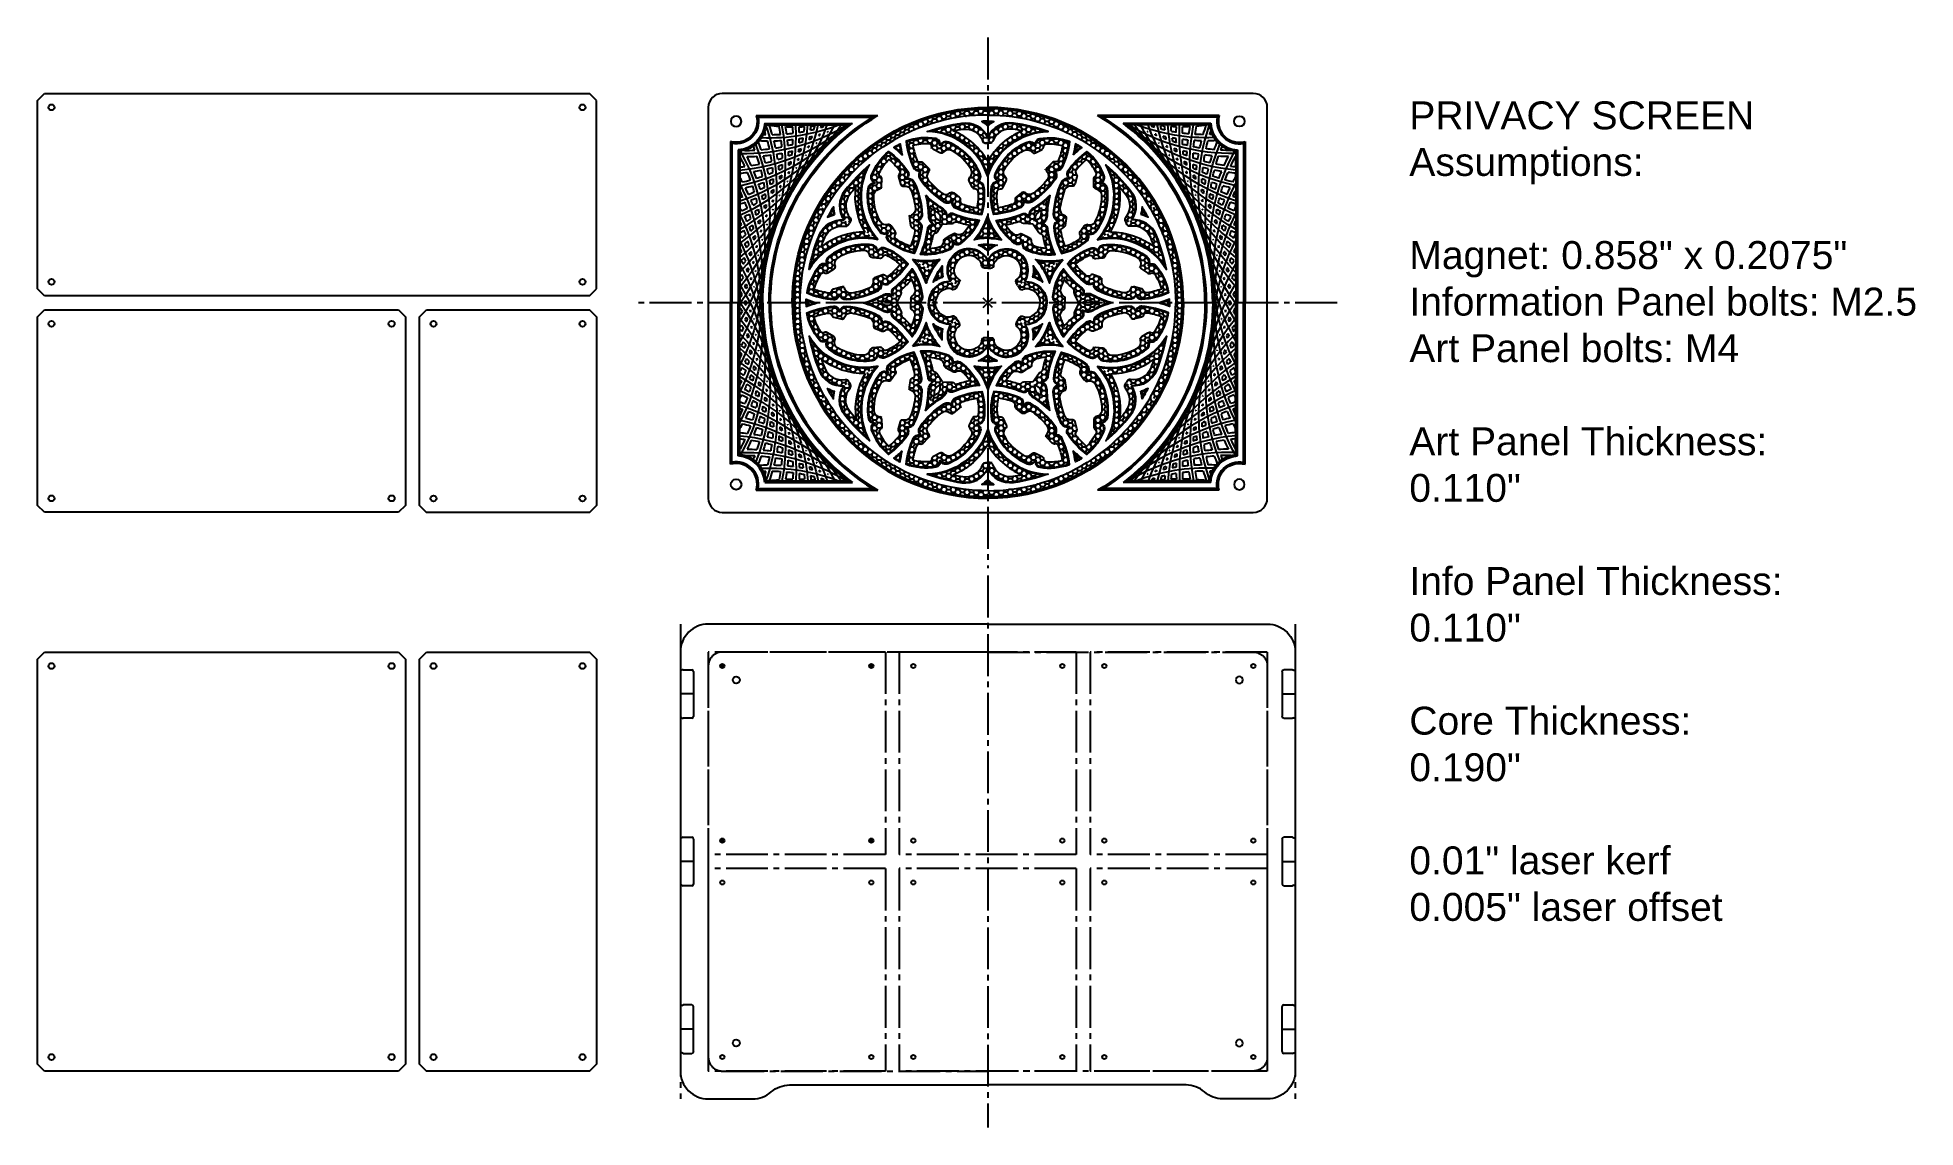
# Model space of a CAD drawing. Header units: inches. Extents: x -200.1 to -166.5, y 84.5 to 104.
import ezdxf

# ---------------------------------------------------------------- set-up
doc = ezdxf.new("R2010")
doc.units = ezdxf.units.IN
doc.header["$MEASUREMENT"] = 0
doc.linetypes.add('ACAD_ISO04W100', pattern=[30, 24, -3, 0, -3])
doc.layers.get('Defpoints').update_dxf_attribs({"color": 30})
doc.layers.add('CUT', color=1, linetype='Continuous')
doc.layers.add('ETCH', color=5, linetype='Continuous')
doc.styles.get("Standard").update_dxf_attribs({"font": 'arial.ttf'})
pattern_1 = [(0, (7.61312, -24.82188), (0.09375, 0.05412659), [0.0625, -0.125]), (120, (7.61312, -24.82188), (-0.09375, 0.05412659), [0.0625, -0.125]), (60, (7.61312, -24.82188), (2e-17, 0.10825318), [-0.125, 0.0625])]

# ---------------------------------------------------------------- blocks, each defined once
blk = doc.blocks.new('Shield_Half')
at = {"layer": 'CUT'}
blk.add_lwpolyline([(0, 8.25), (-5, 8.25, 0.414214), (-5.5, 7.75), (-5.5, 0.25, 0.414214), (-5, -0.25), (-4.207, -0.25, 0.182676), (-3.876, -0.125, -0.182676), (-3.546, 0), (0, 0)], format="xyb", dxfattribs=at)
for centre in [(-4.5, 7.25), (-4.5, 0.75)]:
    blk.add_circle(centre, 0.0625, dxfattribs=at)
at = {"layer": 'Defpoints', "linetype": 'ACAD_ISO04W100', "ltscale": 0.03125}
blk.add_line((0, 9.121), (0, -0.761), dxfattribs=at)
blk.add_lwpolyline([(0, 7.75), (-4.75, 7.75, 0.414214), (-5, 7.5), (-5, 0.5, 0.414214), (-4.75, 0.25), (0, 0.25)], format="xyb", dxfattribs=at)
blk = doc.blocks.new('Magnet')
at = {"layer": 'CUT'}
for p, q in [((0.025, 0.425), (-0.001, 0.425)), ((0.047, 0.434), (0.202, 0.434)), ((0.233, 0.403), (0.233, -0.403)), ((0.025, -0.425), (-0.001, -0.425)), ((0.202, -0.434), (0.047, -0.434))]:
    blk.add_line(p, q, dxfattribs=at)
for centre, start, end in [((0.047, 0.403), 90, 135), ((0.202, 0.403), 0, 90), ((0.047, -0.403), 225, 270), ((0.202, -0.403), 270, 0)]:
    blk.add_arc(centre, 0.0312, start, end, dxfattribs=at)
at = {"layer": 'Defpoints'}
blk.add_line((0.22, 0), (0, 0), dxfattribs=at)
blk = doc.blocks.new('Guidelines_ContentGrid')
at = {"layer": 'Defpoints', "linetype": 'ACAD_ISO04W100', "ltscale": 0.03125}
for p, q in [((-5.5, 0), (-5.5, -8.5)), ((5.5, 0), (5.5, -8.5)), ((-5, -0.5), (-5, -4.125)), ((-1.833, -0.5), (-5, -0.5)), ((-1.833, -0.5), (-1.833, -4.125)), ((-1.583, -0.5), (-1.583, -4.125)), ((1.583, -0.5), (-1.583, -0.5)), ((1.583, -0.5), (1.583, -4.125)), ((5, -0.5), (1.833, -0.5)), ((1.833, -0.5), (1.833, -4.125)), ((5, -0.5), (5, -4.125)), ((-4.712, -0.75), (-4.787, -0.75)), ((-4.75, -0.713), (-4.75, -0.787)), ((-2.121, -0.75), (-2.046, -0.75)), ((-2.083, -0.713), (-2.083, -0.787)), ((-4.712, -3.875), (-4.787, -3.875)), ((-4.75, -3.912), (-4.75, -3.838)), ((-2.121, -3.875), (-2.046, -3.875)), ((-2.083, -3.912), (-2.083, -3.838)), ((-1.833, -4.125), (-5, -4.125)), ((1.583, -4.125), (-1.583, -4.125)), ((5, -4.125), (1.833, -4.125)), ((-1.833, -4.375), (-5, -4.375)), ((-5, -4.375), (-5, -8)), ((-1.833, -4.375), (-1.833, -8)), ((1.583, -4.375), (-1.583, -4.375)), ((-1.583, -4.375), (-1.583, -8)), ((1.583, -4.375), (1.583, -8)), ((1.833, -4.375), (1.833, -8)), ((5, -4.375), (1.833, -4.375)), ((5, -4.375), (5, -8)), ((-1.833, -8), (-5, -8)), ((1.583, -8), (-1.583, -8)), ((5, -8), (1.833, -8))]:
    blk.add_line(p, q, dxfattribs=at)
blk = doc.blocks.new('BackerBoardPanelHoles')
at = {"layer": 'CUT'}
for centre in [(-1.334, 0), (1.332, 0), (-1.334, -3.125), (1.332, -3.125)]:
    blk.add_circle(centre, 0.0375, dxfattribs=at)
blk = doc.blocks.new('PanelHoles6x')
for p in [(-3.416, -0.25), (0.001, -0.25), (3.418, -0.25), (-3.416, -4.125), (0.001, -4.125), (3.418, -4.125)]:
    blk.add_blockref('BackerBoardPanelHoles', p)
blk = doc.blocks.new('InfoPanel_1x1')
at = {"layer": 'CUT'}
blk.add_lwpolyline([(-1.458, 1.812), (1.458, 1.812), (1.583, 1.687), (1.583, -1.688), (1.458, -1.813), (-1.458, -1.813), (-1.583, -1.688), (-1.583, 1.687)], close=True, dxfattribs=at)
for centre in [(-1.333, 1.562), (1.333, 1.562), (-1.333, -1.563), (1.333, -1.563)]:
    blk.add_circle(centre, 0.0531, dxfattribs=at)
blk = doc.blocks.new('InfoPanel_2x1')
at = {"layer": 'CUT'}
for p, q in [((-3.292, 1.687), (-3.167, 1.812)), ((-3.292, -1.687), (-3.292, 1.687)), ((-3.167, 1.812), (3.167, 1.812)), ((3.167, 1.812), (3.292, 1.687)), ((3.292, 1.687), (3.292, -1.687)), ((-3.167, -1.812), (-3.292, -1.687)), ((3.167, -1.812), (-3.167, -1.812)), ((3.292, -1.687), (3.167, -1.812))]:
    blk.add_line(p, q, dxfattribs=at)
for centre in [(-3.042, 1.563), (3.042, 1.563), (-3.042, -1.562), (3.042, -1.562)]:
    blk.add_circle(centre, 0.0531, dxfattribs=at)
blk = doc.blocks.new('InfoPanel_3x1')
at = {"layer": 'CUT'}
for p, q in [((-5, 1.6875), (-4.875, 1.8125)), ((-5, -1.6875), (-5, 1.6875)), ((-4.875, 1.8125), (4.875, 1.8125)), ((5, 1.6875), (4.875, 1.8125)), ((5, -1.6875), (5, 1.6875)), ((-4.875, -1.8125), (-5, -1.6875)), ((4.875, -1.8125), (-4.875, -1.8125)), ((4.875, -1.8125), (5, -1.6875))]:
    blk.add_line(p, q, dxfattribs=at)
for centre in [(-4.75, 1.5625), (4.75, 1.5625), (-4.75, -1.5625), (4.75, -1.5625)]:
    blk.add_circle(centre, 0.0531, dxfattribs=at)
blk = doc.blocks.new('InfoPanel_2x2')
at = {"layer": 'CUT'}
for p, q in [((-3.292, 3.625), (-3.167, 3.75)), ((-3.167, 3.75), (3.167, 3.75)), ((3.167, 3.75), (3.292, 3.625)), ((-3.292, -3.625), (-3.292, 3.625)), ((3.292, 3.625), (3.292, -3.625)), ((-3.167, -3.75), (-3.292, -3.625)), ((3.292, -3.625), (3.167, -3.75)), ((3.167, -3.75), (-3.167, -3.75))]:
    blk.add_line(p, q, dxfattribs=at)
for centre in [(-3.042, 3.5), (3.042, 3.5), (-3.042, -3.5), (3.042, -3.5)]:
    blk.add_circle(centre, 0.0531, dxfattribs=at)
blk = doc.blocks.new('InfoPanel_1x2')
at = {"layer": 'CUT'}
blk.add_lwpolyline([(-1.458, 3.75), (1.458, 3.75), (1.583, 3.625), (1.583, -3.625), (1.458, -3.75), (-1.458, -3.75), (-1.583, -3.625), (-1.583, 3.625)], close=True, dxfattribs=at)
for centre in [(-1.333, 3.5), (1.333, 3.5), (-1.333, -3.5), (1.333, -3.5)]:
    blk.add_circle(centre, 0.0531, dxfattribs=at)
blk = doc.blocks.new('RoseWindow_Segment2')
h = blk.add_hatch()
h.set_pattern_fill('HONEY', color=256, scale=0.5)
h.paths.add_polyline_path([(0, 3.938, 0.131652), (-1.969, 3.41), (-1.906, 3.302, -0.131652), (0, 3.813)])
h = blk.add_hatch()
h.set_pattern_fill('HONEY', color=256, scale=0.5)
h.paths.add_polyline_path([(-0.7, 3.493, -0.013776), (-0.506, 3.526, -0.388017), (-0.088, 3.242), (0, 3.242), (0, 3.367, 0.304021), (-0.522, 3.635, 0.043611), (-1.144, 3.489, -0.294741), (0, 2.614), (0, 2.875, 0.166909)])
h = blk.add_hatch()
h.set_pattern_fill('HONEY', color=5, scale=0.5)
h.set_pattern_definition(pattern_1)
h.paths.add_polyline_path([(0, 3.672, 0.004997), (-0.073, 3.671, -0.037815), (0, 3.608)])
h = blk.add_hatch()
h.set_pattern_fill('HONEY', color=256, scale=0.5)
h.paths.add_polyline_path([(-1.79, 3.205, 0.011181), (-1.836, 3.18), (-1.761, 3.05, -0.021815)])
h = blk.add_hatch()
h.set_pattern_fill('HONEY', color=256, scale=0.5)
h.paths.add_polyline_path([(-1.057, 3.321, 0.127072), (-1.641, 3.27, 0.082841), (-1.49, 2.748, 0.384462), (-1.345, 2.704, 0.310786), (-1.36, 2.522, 0.10182), (-0.879, 2.061, 0.331316), (-0.71, 2.09, 0.361786), (-0.651, 1.942, 0.081475), (-0.132, 1.813, 0.118788), (-0.095, 2.361, 0.356111), (-0.229, 2.458, 0.356111), (-0.166, 2.611, 0.200367), (-0.805, 3.249, 0.326433), (-0.975, 3.191, 0.387869)])
h.paths.add_polyline_path([(-1.14, 3.138), (-0.919, 3.02), (-0.906, 3.044, -0.41857), (-0.735, 3.095, -0.132946), (-0.337, 2.708, -0.445822), (-0.392, 2.531), (-0.398, 2.528), (-0.294, 2.301), (-0.28, 2.307, -0.519094), (-0.191, 2.256, -0.076736), (-0.213, 1.932, -0.051117), (-0.519, 2.007, -0.521796), (-0.546, 2.106), (-0.541, 2.112), (-0.733, 2.272), (-0.755, 2.246, -0.398993), (-0.926, 2.226, -0.06358), (-1.206, 2.498, -0.381687), (-1.197, 2.665), (-1.163, 2.699), (-1.34, 2.876, -0.511364), (-1.438, 2.901, -0.04923), (-1.519, 3.193, -0.077516), (-1.193, 3.226, -0.527973)], flags=16)
h = blk.add_hatch()
h.set_pattern_fill('HONEY', color=256, scale=0.5)
h.set_pattern_definition(pattern_1)
h.paths.add_polyline_path([(-0.703, 1.794, 0.403243), (-0.827, 1.73, 0.213172), (-0.935, 1.912, -0.052235), (-1.235, 2.139), (-1.085, 1.879, 0.010007), (-1.02, 1.836, -0.240281), (-0.962, 1.739), (-0.957, 1.657), (-0.923, 1.599), (-0.695, 1.614, -0.375257), (-0.619, 1.645, 0.034304), (-0.365, 1.577, -0.047832), (-0.493, 1.42, -0.412719), (-0.669, 1.418), (-0.781, 1.353), (-0.719, 1.245, 0.356111), (-0.555, 1.221, 0.123734), (-0.192, 1.662, -0.073431)])
h = blk.add_hatch()
h.set_pattern_fill('HONEY', color=256, scale=0.5)
h.paths.add_polyline_path([(0, 1.716, -0.089688), (-0.236, 1.307, -0.044754), (0, 1.328)])
h = blk.add_hatch()
h.set_pattern_fill('HONEY', color=256, scale=0.5)
h.paths.add_polyline_path([(0, 1.172, 0.028067), (-0.131, 1.165, -0.072161), (0, 1.072)])
h = blk.add_hatch()
h.set_pattern_fill('HONEY', color=256, scale=0.5)
h.paths.add_polyline_path([(-0.594, 1.028), (-0.531, 0.92, -0.378352), (-0.15, 0.843, -0.163322), (-0.125, 0.768), (-0.125, 0.706), (0, 0.706), (0, 0.868, 0.39948)])
for points in [[(0, 2.565, 0.321279), (-1.227, 3.477, -0.049192), (-0.524, 3.65, -0.330437), (0, 3.367)], [(0, 2.614, 0.294741), (-1.144, 3.489, -0.043611), (-0.522, 3.635, -0.304021), (0, 3.367)], [(0, 3.688, 0.008295), (-0.122, 3.685, -0.063398), (0, 3.586)], [(0, 3.672, 0.004997), (-0.073, 3.671, -0.037815), (0, 3.608, -0.037815)], [(-1.844, 3.193, -0.015837), (-1.777, 3.229, 0.03242), (-1.733, 3.001)], [(-1.836, 3.18, -0.011181), (-1.79, 3.205, 0.021815), (-1.761, 3.05, 0.021815)], [(-0.975, 3.191, 0.485345), (-1.054, 3.336, 0.129731), (-1.658, 3.28, 0.084713), (-1.504, 2.741, 0.482815), (-1.345, 2.704)], [(-0.975, 3.191, 0.387869), (-1.057, 3.321, 0.127072), (-1.641, 3.27, 0.082841), (-1.49, 2.748, 0.384462), (-1.345, 2.704, 0.482815)], [(-0.229, 2.458, 0.44711), (-0.152, 2.617, 0.200367), (-0.799, 3.264, 0.410572), (-0.975, 3.191)], [(-0.229, 2.458, 0.356111), (-0.166, 2.611, 0.200367), (-0.805, 3.249, 0.326433), (-0.975, 3.191, 0.410572)], [(-1.345, 2.704, 0.393664), (-1.373, 2.513, 0.10182), (-0.888, 2.048, 0.41894), (-0.71, 2.09)], [(-1.345, 2.704, 0.310786), (-1.36, 2.522, 0.10182), (-0.879, 2.061, 0.331316), (-0.71, 2.09, 0.41894)], [(-0.71, 2.09, 0.45582), (-0.657, 1.927, 0.083347), (-0.121, 1.797, 0.121441), (-0.079, 2.364, 0.44711), (-0.229, 2.458)], [(-0.71, 2.09, 0.361786), (-0.651, 1.942, 0.081475), (-0.132, 1.813, 0.118788), (-0.095, 2.361, 0.356111), (-0.229, 2.458, 0.44711)], [(-1.264, 2.188, 0.059805), (-0.927, 1.926, -0.285347), (-0.827, 1.73)], [(-1.235, 2.139, 0.052235), (-0.935, 1.912, -0.213172), (-0.827, 1.73)], [(-0.719, 1.245, 0.44711), (-0.546, 1.209, 0.128464), (-0.168, 1.675, -0.076499), (-0.697, 1.808, 0.509774), (-0.827, 1.73)], [(-0.719, 1.245, 0.356111), (-0.555, 1.221, 0.123734), (-0.192, 1.662, -0.073431), (-0.703, 1.794, 0.403243), (-0.827, 1.73, 0.509774)], [(0, 1.312, 0.053489), (-0.278, 1.283, 0.107286), (0, 1.765)], [(0, 1.328, 0.044754), (-0.236, 1.307, 0.089688), (0, 1.716, 0.089688)], [(0, 1.187, 0.039682), (-0.188, 1.173, -0.104136), (0, 1.05)], [(0, 1.172, 0.028067), (-0.131, 1.165, -0.072161), (0, 1.072, -0.072161)]]:
    blk.add_lwpolyline(points, format="xyb")
for centre, radius, start, end in [((0, 0), 3.813, 90, 120), ((-0.384, 0.666), 0.434, 27.6977, 120), ((-0.381, 0.636), 0.446, 31.3057, 118.4086)]:
    blk.add_arc(centre, radius, start, end)
at = {"layer": 'CUT'}
for points in [[(0, 2.875, 0.166909), (-0.7, 3.493, -0.013776), (-0.506, 3.526, -0.355365), (-0.1, 3.283, 0.315695), (-0.042, 3.242), (0, 3.242)], [(-1.085, 1.879, 0.010007), (-1.02, 1.836, -0.240281), (-0.962, 1.739), (-0.957, 1.657)], [(-0.923, 1.599), (-0.723, 1.612, 0.181639), (-0.683, 1.63, -0.285832), (-0.619, 1.645, 0.034304), (-0.365, 1.577, -0.047832), (-0.493, 1.42, -0.337069), (-0.642, 1.398, 0.26348), (-0.704, 1.398), (-0.781, 1.353)], [(0, 0.706), (-0.063, 0.706, -0.412101), (-0.125, 0.769, 0.16147), (-0.15, 0.843, 0.378352), (-0.531, 0.92)]]:
    blk.add_lwpolyline(points, format="xyb", dxfattribs=at)
blk.add_lwpolyline([(-0.316, 2.349), (-0.375, 2.479, -0.327715), (-0.361, 2.551, 0.357523), (-0.337, 2.708, 0.132946), (-0.735, 3.095, 0.364385), (-0.893, 3.064, -0.360185), (-0.971, 3.048), (-1.101, 3.117, -0.257799), (-1.134, 3.168, 0.378291), (-1.193, 3.226, 0.077516), (-1.519, 3.193, 0.04923), (-1.438, 2.901, 0.366846), (-1.367, 2.863, -0.253118), (-1.31, 2.846), (-1.206, 2.742, -0.391925), (-1.203, 2.658, 0.359878), (-1.206, 2.498, 0.06358), (-0.926, 2.226, 0.355692), (-0.768, 2.232, -0.370475), (-0.687, 2.233), (-0.579, 2.144, -0.286021), (-0.558, 2.081, 0.384205), (-0.519, 2.007, 0.051117), (-0.213, 1.932, 0.076736), (-0.191, 2.256, 0.402153), (-0.256, 2.313, -0.305236)], format="xyb", close=True, dxfattribs=at)
blk = doc.blocks.new('JayAdjusted_Rays')
for centre, start, end in [((-0.095, 6.147), 268.4023, 301.5347), ((-0.505, 5.836), 275.1637, 310.2768), ((-0.892, 5.499), 281.6253, 318.2639), ((-1.255, 5.135), 287.8257, 325.869), ((-1.593, 4.748), 293.7879, 333.2833), ((-1.903, 4.339), 299.5212, 340.6282), ((-2.185, 3.909), 305.0217, 347.9956), ((-2.437, 3.461), 310.2704, 355.4672), ((-2.657, 2.997), 315.2297, 3.1285), ((-2.846, 2.52), 319.8368, 11.0815), ((-3.001, 2.03), 323.995, 19.1511), ((0.334, 6.428), 267.7805, 291.0186), ((-3.21, 1.024), 342.8408, 29.1391), ((-3.123, 1.531), 333.8437, 22.1118), ((-3.263, 0.513), 351.4972, 27.8394), ((-3.28, 0), 360, 27.2132), ((-3.263, -0.513), 8.5028, 27.8394), ((-3.21, -1.024), 17.1592, 29.6422), ((-3.123, -1.531), 26.1563, 32.4357)]:
    blk.add_arc(centre, 3.472, start, end)
blk = doc.blocks.new('JayAdjusted_Pokeouts')
for p, q in [((1.314, 9.187), (1.273, 9.187)), ((-0.02, 8.763), (-0.111, 8.729)), ((0.049, 8.803), (-0.02, 8.763)), ((0.161, 8.905), (0.137, 8.878)), ((0.254, 9.07), (0.23, 9.013)), ((-0.192, 8.62), (-0.192, 8.433)), ((-0.192, 8.322), (-0.192, 8.25)), ((-0.192, 8.013), (-0.192, 7.887)), ((-0.192, 7.772), (-0.192, 7.705)), ((-0.192, 7.464), (-0.192, 7.381)), ((-0.192, 7.254), (-0.192, 7.223)), ((-0.192, 6.987), (-0.192, 6.885)), ((-0.192, 6.474), (-0.192, 6.433)), ((-0.192, 6.195), (-0.192, 6.104))]:
    blk.add_line(p, q)
for centre, radius, start, end in [((-3.001, 8.03), 3.528, 16.1561, 19.0502), ((0.782, 12.68), 3.528, 262.6889, 265.583), ((-2.846, 8.52), 3.417, 8.3694, 10.8543), ((0.782, 12.68), 3.528, 267.4293, 269.5842), ((-2.846, 8.52), 3.528, 8.2419, 10.3968), ((-2.657, 8.997), 3.417, 0.6737, 2.6035), ((0.782, 12.68), 3.528, 271.3759, 273.0066), ((-2.657, 8.997), 3.528, 0.9065, 2.5371), ((-2.437, 9.461), 3.417, 353.397, 354.8972), ((-2.437, 9.461), 3.528, 353.9809, 355.1812), ((0.334, 12.428), 3.417, 282.4572, 283.583), ((0.782, 12.68), 3.528, 274.8188, 276.0191), ((-2.185, 9.909), 3.417, 346.417, 347.5428), ((-2.185, 9.909), 3.528, 347.3733, 348.1729), ((0.334, 12.428), 3.417, 285.6711, 286.4324), ((0.782, 12.68), 3.528, 277.914, 278.0053), ((-1.903, 10.339), 3.417, 339.6545, 340.303), ((-3.123, 7.531), 3.417, 20.6081, 21.8616), ((-3.123, 7.531), 3.528, 20.0692, 22.4606), ((0.334, 12.428), 3.528, 267.1801, 269.496), ((-0.095, 12.147), 3.417, 274.7979, 277.2828), ((0.334, 12.428), 3.417, 268.2552, 268.9571), ((-3.001, 8.03), 3.417, 16.6951, 17.712), ((-3.001, 8.03), 3.417, 12.2824, 14.7673), ((0.334, 12.428), 3.417, 270.8848, 273.3697), ((0.334, 12.428), 3.528, 271.3424, 273.4972), ((-3.001, 8.03), 3.528, 12.1549, 14.3098), ((-0.095, 12.147), 3.417, 279.1356, 281.0655), ((-2.846, 8.52), 3.417, 4.5867, 6.5165), ((0.334, 12.428), 3.417, 275.2226, 277.1524), ((0.334, 12.428), 3.528, 275.289, 276.9196), ((-2.846, 8.52), 3.528, 4.8195, 6.4501), ((-0.095, 12.147), 3.417, 282.9289, 284.429), ((-2.657, 8.997), 3.417, 357.3101, 358.8103), ((-2.657, 8.997), 3.528, 355.1994, 355.999), ((-0.095, 12.147), 3.528, 285.7401, 286.5398), ((-2.657, 8.997), 3.528, 357.894, 359.0942), ((-0.095, 12.147), 3.417, 286.3703, 287.496), ((0.334, 12.428), 3.417, 279.0158, 280.516), ((0.334, 12.428), 3.528, 278.7319, 279.9321), ((-2.437, 9.461), 3.417, 347.4806, 348.2419), ((-2.437, 9.461), 3.417, 350.3301, 351.4558), ((-2.437, 9.461), 3.528, 348.8635, 349.2427), ((-0.505, 11.836), 3.417, 296.5804, 296.9458), ((-0.095, 12.147), 3.528, 288.5834, 288.9625), ((-2.185, 9.909), 3.417, 340.8803, 341.2457), ((-2.437, 9.461), 3.528, 351.2863, 352.086), ((-0.095, 12.147), 3.417, 289.5841, 290.3455), ((0.334, 12.428), 3.528, 281.8271, 282.6267), ((-2.185, 9.909), 3.417, 343.5676, 344.3289), ((-1.903, 10.339), 3.417, 334.2848, 334.4013), ((-0.095, 12.147), 3.528, 291.1195, 291.2391), ((-0.505, 11.836), 3.417, 299.5118, 299.6282), ((-2.185, 9.909), 3.528, 342.674, 342.7935), ((-2.185, 9.909), 3.528, 344.9505, 345.3296), ((-0.095, 12.147), 3.417, 292.6673, 293.0327), ((0.334, 12.428), 3.528, 284.6704, 285.0495), ((-1.903, 10.339), 3.417, 336.9673, 337.3327), ((-1.593, 10.748), 3.417, 330.3718, 330.4882), ((0.334, 12.428), 3.528, 287.2065, 287.326), ((-0.095, 12.147), 3.417, 295.5987, 295.7152), ((-1.903, 10.339), 3.528, 338.7609, 338.8805), ((-0.095, 12.147), 3.528, 268.4273, 268.4898), ((-0.505, 11.836), 3.417, 275.2472, 276.7832), ((-3.21, 7.024), 3.417, 24.5212, 27.8375), ((-0.095, 12.147), 3.417, 269.7396, 272.8701), ((-0.095, 12.147), 3.528, 270.515, 273.4091), ((-3.21, 7.024), 3.528, 23.9822, 26.8763), ((-0.505, 11.836), 3.417, 278.7109, 281.1958), ((-3.123, 7.531), 3.417, 16.1955, 18.6804), ((-0.095, 12.147), 3.528, 275.2554, 277.4103), ((-3.123, 7.531), 3.528, 16.068, 18.2229), ((-0.505, 11.836), 3.417, 283.0487, 284.9785), ((-0.505, 11.836), 3.528, 283.1151, 284.7457), ((-3.123, 7.531), 3.528, 12.6456, 14.2762), ((-3.001, 8.03), 3.417, 8.4998, 10.4296), ((-3.001, 8.03), 3.417, 5.1362, 6.6363), ((-0.095, 12.147), 3.528, 279.202, 280.8327), ((-3.001, 8.03), 3.528, 8.7326, 10.3632), ((-0.505, 11.836), 3.417, 286.8419, 288.3421), ((-0.505, 11.836), 3.528, 286.5579, 287.7582), ((-3.001, 8.03), 3.528, 5.7201, 6.9203), ((-0.892, 11.499), 3.417, 294.1963, 295.3221), ((-2.846, 8.52), 3.417, 1.2231, 2.7233), ((-2.846, 8.52), 3.417, 358.1562, 359.2819), ((-0.095, 12.147), 3.528, 282.6449, 283.8451), ((-2.846, 8.52), 3.528, 1.807, 3.0073), ((-0.505, 11.836), 3.417, 290.2833, 291.409), ((-2.846, 8.52), 3.528, 359.1124, 359.9121), ((-0.892, 11.499), 3.417, 297.4102, 298.1716), ((-0.505, 11.836), 3.528, 289.6531, 290.4528), ((-2.657, 8.997), 3.417, 351.3936, 352.155), ((-2.657, 8.997), 3.417, 354.2431, 355.3689), ((-2.437, 9.461), 3.417, 342.1109, 342.2274), ((-0.892, 11.499), 3.528, 298.9456, 299.0652), ((-1.255, 11.135), 3.417, 307.3378, 307.4543), ((-2.657, 8.997), 3.528, 350.5001, 350.6196), ((-2.657, 8.997), 3.528, 352.7766, 353.1557), ((-0.892, 11.499), 3.417, 300.4934, 300.8588), ((-0.505, 11.836), 3.528, 292.4965, 292.8756), ((-0.505, 11.836), 3.417, 293.4972, 294.2585), ((-2.437, 9.461), 3.417, 344.7934, 345.1588), ((-2.185, 9.909), 3.417, 338.1979, 338.3143), ((-0.505, 11.836), 3.528, 295.0326, 295.1521), ((-0.892, 11.499), 3.417, 303.4248, 303.5413), ((-2.437, 9.461), 3.528, 346.587, 346.7066), ((-0.505, 11.836), 3.528, 275.0828, 277.3221), ((-3.263, 6.513), 3.528, 27.8953, 29.4898), ((-0.892, 11.499), 3.417, 282.624, 285.1089), ((-0.892, 11.499), 3.528, 283.0815, 285.2364), ((-3.21, 7.024), 3.417, 20.1085, 22.5934), ((-3.21, 7.024), 3.417, 16.3258, 18.2557), ((-0.505, 11.836), 3.528, 279.1685, 281.3233), ((-3.21, 7.024), 3.528, 19.981, 22.1359), ((-0.892, 11.499), 3.417, 286.9617, 288.8916), ((-0.892, 11.499), 3.528, 287.0281, 288.6587), ((-3.21, 7.024), 3.528, 16.5587, 18.1893), ((-1.255, 11.135), 3.417, 294.668, 296.1682), ((-3.123, 7.531), 3.417, 12.4128, 14.3426), ((-3.123, 7.531), 3.417, 9.0492, 10.5494), ((-0.892, 11.499), 3.417, 290.755, 292.2551), ((-0.892, 11.499), 3.528, 290.471, 291.6712), ((-3.123, 7.531), 3.528, 9.6331, 10.8334), ((-1.255, 11.135), 3.417, 298.1094, 299.2351), ((-3.001, 8.03), 3.417, 2.0692, 3.195), ((-0.892, 11.499), 3.528, 293.5662, 294.3659), ((-3.001, 8.03), 3.528, 3.0254, 3.8251), ((-1.255, 11.135), 3.417, 301.3233, 302.0846), ((-1.255, 11.135), 3.528, 300.3225, 300.7017), ((-3.001, 8.03), 3.528, 0.6027, 0.9818), ((-1.593, 10.748), 3.417, 308.3195, 308.6849), ((-2.846, 8.52), 3.417, 352.6194, 352.9849), ((-2.846, 8.52), 3.417, 355.3067, 356.068), ((-2.657, 8.997), 3.417, 346.024, 346.1404), ((-1.255, 11.135), 3.528, 302.8586, 302.9782), ((-1.593, 10.748), 3.417, 311.2509, 311.3673), ((-2.846, 8.52), 3.528, 354.4131, 354.5327), ((-2.846, 8.52), 3.528, 356.6896, 357.0688), ((-1.255, 11.135), 3.417, 304.4064, 304.7719), ((-0.892, 11.499), 3.528, 296.4095, 296.7886), ((-2.657, 8.997), 3.417, 348.7064, 349.0718), ((-3.263, 6.513), 3.417, 24.0216, 26.0355), ((-1.255, 11.135), 3.417, 288.1231, 289.0219), ((-1.255, 11.135), 3.528, 287.5381, 289.1494), ((-3.263, 6.513), 3.417, 20.2389, 22.1687), ((-3.263, 6.513), 3.528, 23.8941, 26.0489), ((-1.255, 11.135), 3.417, 290.8748, 292.8046), ((-1.255, 11.135), 3.528, 290.9412, 292.5718), ((-3.263, 6.513), 3.528, 20.4717, 22.1023), ((-1.593, 10.748), 3.417, 298.581, 300.0812), ((-3.21, 7.024), 3.417, 12.9623, 14.4624), ((-1.255, 11.135), 3.528, 294.384, 295.5843), ((-3.21, 7.024), 3.528, 13.5462, 14.7464), ((-1.593, 10.748), 3.417, 302.0224, 303.1482), ((-1.593, 10.748), 3.528, 301.3923, 302.1919), ((-3.21, 7.024), 3.528, 10.8515, 11.6512), ((-3.123, 7.531), 3.417, 5.9823, 7.108), ((-3.123, 7.531), 3.417, 3.1328, 3.8941), ((-1.255, 11.135), 3.528, 297.4792, 298.2789), ((-3.123, 7.531), 3.528, 6.9385, 7.7382), ((-1.593, 10.748), 3.417, 305.2363, 305.9977), ((-1.593, 10.748), 3.528, 304.2356, 304.6147), ((-3.123, 7.531), 3.528, 4.5157, 4.8949), ((-1.903, 10.339), 3.417, 312.2325, 312.5979), ((-3.001, 8.03), 3.417, 356.5325, 356.8979), ((-3.001, 8.03), 3.417, 359.2197, 359.9811), ((-2.846, 8.52), 3.417, 349.937, 350.0535), ((-1.593, 10.748), 3.528, 306.7717, 306.8912), ((-1.903, 10.339), 3.417, 315.1639, 315.2804), ((-3.001, 8.03), 3.528, 358.3261, 358.4457), ((-3.28, 6), 3.528, 27.8071, 28.9058), ((-3.28, 6), 3.417, 24.1519, 25.3573), ((-1.903, 10.339), 3.417, 300.0459, 300.6307), ((-1.593, 10.748), 3.417, 294.7878, 296.7176), ((-1.593, 10.748), 3.528, 294.8542, 296.4848), ((-3.28, 6), 3.528, 24.3847, 26.0154), ((-1.903, 10.339), 3.417, 302.4941, 303.9943), ((-1.903, 10.339), 3.528, 302.2101, 303.4104), ((-3.263, 6.513), 3.417, 16.8753, 18.3755), ((-3.263, 6.513), 3.417, 13.8084, 14.9341), ((-1.593, 10.748), 3.528, 298.2971, 299.4973), ((-3.263, 6.513), 3.528, 17.4592, 18.6594), ((-1.903, 10.339), 3.417, 305.9355, 307.0612), ((-1.903, 10.339), 3.528, 305.3053, 306.105), ((-3.263, 6.513), 3.528, 14.7646, 15.5642), ((-3.21, 7.024), 3.417, 9.8953, 11.021), ((-2.185, 9.909), 3.417, 313.0624, 313.8237), ((-3.21, 7.024), 3.417, 7.0458, 7.8072), ((-1.903, 10.339), 3.417, 309.1494, 309.9107), ((-1.903, 10.339), 3.528, 308.1486, 308.5278), ((-3.21, 7.024), 3.528, 8.4288, 8.8079), ((-2.185, 9.909), 3.417, 316.1456, 316.511), ((-2.437, 9.461), 3.417, 322.99, 323.1065), ((-3.123, 7.531), 3.417, 357.7631, 357.8795), ((-2.185, 9.909), 3.528, 314.5978, 314.7173), ((-3.123, 7.531), 3.417, 0.4455, 0.811), ((-3.21, 7.024), 3.528, 6.1522, 6.2718), ((-3.001, 8.03), 3.417, 353.8501, 353.9665), ((-1.903, 10.339), 3.528, 310.6847, 310.8043), ((-2.185, 9.909), 3.417, 319.077, 319.1934), ((-3.123, 7.531), 3.528, 2.2392, 2.3587), ((-1.903, 10.339), 3.528, 299.0155, 300.3979), ((-3.263, 5.487), 3.528, 28.2978, 29.4898), ((-2.185, 9.909), 3.417, 306.4071, 307.9073), ((-3.28, 6), 3.417, 20.7884, 22.2885), ((-2.185, 9.909), 3.528, 306.1232, 307.3234), ((-3.263, 5.487), 3.528, 25.2853, 26.4855), ((-3.28, 6), 3.417, 17.7214, 18.8471), ((-3.28, 6), 3.528, 21.3723, 22.5725), ((-2.185, 9.909), 3.417, 309.8485, 310.9743), ((-2.185, 9.909), 3.528, 309.2184, 310.018), ((-3.28, 6), 3.528, 18.6776, 19.4773), ((-2.437, 9.461), 3.417, 316.9754, 317.7368), ((-3.263, 6.513), 3.417, 10.9589, 11.7202), ((-2.185, 9.909), 3.528, 312.0617, 312.4408), ((-3.263, 6.513), 3.528, 12.3418, 12.7209), ((-2.437, 9.461), 3.417, 320.0586, 320.424), ((-3.21, 7.024), 3.417, 4.3586, 4.724), ((-2.657, 8.997), 3.417, 326.9031, 327.0195), ((-3.21, 7.024), 3.417, 1.6761, 1.7926), ((-2.437, 9.461), 3.528, 318.5108, 318.6304), ((-3.263, 6.513), 3.528, 10.0653, 10.1848), ((-3.263, 5.487), 3.417, 24.7014, 26.0355), ((-2.437, 9.461), 3.417, 311.0579, 311.8203), ((-2.437, 9.461), 3.528, 310.0362, 311.2364), ((-3.21, 4.976), 3.528, 29.1983, 30.3986), ((-2.657, 8.997), 3.417, 317.6746, 318.8003), ((-3.263, 5.487), 3.417, 21.6344, 22.7602), ((-2.437, 9.461), 3.417, 313.7616, 314.8873), ((-2.437, 9.461), 3.528, 313.1314, 313.9311), ((-3.263, 5.487), 3.528, 22.5907, 23.3903), ((-2.657, 8.997), 3.417, 320.8885, 321.6498), ((-3.28, 6), 3.417, 14.8719, 15.6333), ((-2.657, 8.997), 3.528, 319.8878, 320.2669), ((-3.263, 5.487), 3.528, 20.1679, 20.547), ((-2.846, 8.52), 3.417, 327.8847, 328.2501), ((-3.28, 6), 3.417, 12.1847, 12.5501), ((-2.437, 9.461), 3.528, 315.9747, 316.3539), ((-3.28, 6), 3.528, 16.2548, 16.634), ((-2.657, 8.997), 3.417, 323.9717, 324.3371), ((-3.263, 6.513), 3.417, 8.2716, 8.637), ((-2.846, 8.52), 3.417, 330.8161, 330.9326), ((-3.263, 6.513), 3.417, 5.5892, 5.7056), ((-2.657, 8.997), 3.528, 322.4239, 322.5434), ((-3.28, 6), 3.528, 13.9783, 14.0979), ((-2.657, 8.997), 3.528, 314.3343, 315.1495), ((-3.123, 4.469), 3.528, 33.1114, 33.8184), ((-2.846, 8.52), 3.417, 321.5876, 322.7134), ((-3.21, 4.976), 3.417, 25.5475, 26.6732), ((-2.657, 8.997), 3.528, 317.0444, 317.8441), ((-3.21, 4.976), 3.528, 26.5037, 27.3034), ((-2.846, 8.52), 3.417, 324.8015, 325.5629), ((-3.263, 5.487), 3.417, 18.785, 19.5463), ((-2.846, 8.52), 3.528, 323.8008, 324.1799), ((-3.21, 4.976), 3.528, 24.0809, 24.4601), ((-3.001, 8.03), 3.417, 331.7977, 332.1632), ((-3.263, 5.487), 3.417, 16.0977, 16.4631), ((-3.001, 8.03), 3.417, 334.7291, 334.8456), ((-3.28, 6), 3.417, 9.5022, 9.6187), ((-2.846, 8.52), 3.528, 326.3369, 326.4565), ((-3.263, 5.487), 3.528, 17.8914, 18.0109), ((-2.846, 8.52), 3.528, 318.7873, 319.0625), ((-3.001, 3.97), 3.528, 37.0244, 37.2194), ((-3.001, 8.03), 3.417, 325.5007, 326.6264), ((-3.123, 4.469), 3.417, 29.4605, 30.5863), ((-2.846, 8.52), 3.528, 320.9575, 321.7572), ((-3.123, 4.469), 3.528, 30.4167, 31.2164), ((-3.001, 8.03), 3.417, 328.7146, 329.4759), ((-3.21, 4.976), 3.417, 22.698, 23.4593), ((-3.001, 8.03), 3.528, 327.7138, 328.093), ((-3.123, 4.469), 3.528, 27.994, 28.3731), ((-3.123, 7.531), 3.417, 335.7108, 336.0762), ((-3.21, 4.976), 3.417, 20.0107, 20.3762), ((-3.123, 7.531), 3.417, 338.6422, 338.7586), ((-3.263, 5.487), 3.417, 13.4153, 13.5317), ((-3.001, 8.03), 3.528, 330.2499, 330.3695), ((-3.21, 4.976), 3.528, 21.8044, 21.924), ((-3.001, 8.03), 3.528, 324.8705, 325.6702), ((-3.123, 4.469), 3.417, 26.611, 27.3724), ((-3.21, 7.024), 3.417, 342.5552, 342.6717), ((-3.123, 4.469), 3.528, 25.7175, 25.837)]:
    blk.add_arc(centre, radius, start, end)
blk = doc.blocks.new('Screen_Quadrant')
at = {"layer": 'CUT'}
blk.add_circle((4.501, 3.25), 0.0938, dxfattribs=at)
at = {"layer": 'ETCH'}
for p, q in [((4.141, 3.352), (1.965, 3.352)), ((4.123, 3.339), (2.015, 3.339)), ((4.106, 3.325), (2.064, 3.325)), ((3.99, 3.214), (2.42, 3.214)), ((3.977, 3.201), (2.461, 3.201)), ((3.965, 3.187), (2.501, 3.187)), ((4.438, 2.713), (4.438, 0)), ((4.452, 2.726), (4.452, 0)), ((4.466, 2.738), (4.466, 0)), ((4.576, 2.854), (4.576, 0)), ((4.59, 2.871), (4.59, 0)), ((4.604, 2.889), (4.604, 0))]:
    blk.add_line(p, q, dxfattribs=at)
for centre, radius, start, end in [((0, 0), 3.5, 360, 90), ((0, 0), 3.486, 360, 90), ((0, 0), 3.472, 360, 90), ((0, 0), 3.886, 360, 59.6205), ((0, 0), 3.9, 360, 58.8829), ((0, 0), 3.913, 360, 58.1657), ((0, 0), 4.024, 360, 53.0256), ((0, 0), 4.037, 360, 52.4446), ((0, 0), 4.051, 360, 51.8751), ((4.501, 3.25), 0.54, 186.7029, 263.2971), ((4.501, 3.25), 0.527, 185.3712, 264.6288), ((4.501, 3.25), 0.513, 183.971, 266.029), ((4.501, 3.25), 0.403, 169.3025, 280.6975), ((4.501, 3.25), 0.389, 166.8415, 283.1585), ((4.501, 3.25), 0.375, 164.1717, 285.8283)]:
    blk.add_arc(centre, radius, start, end, dxfattribs=at)
at = {"layer": 'CUT', "xscale": -1}
blk.add_blockref('JayAdjusted_Pokeouts', (4.243, -6), dxfattribs=at)
at = {"layer": 'ETCH', "xscale": -0.8818897637794928, "yscale": 0.8818897637794928, "zscale": 0.8818897637794928}
blk.add_blockref('RoseWindow_Segment2', (0, 0), dxfattribs=at)
at = {"layer": 'ETCH', "yscale": 0.8818897637794928, "zscale": 0.8818897637794928, "rotation": 300.0000000000001}
for xscale in [0.8818897637794928, -0.8818897637794928]:
    blk.add_blockref('RoseWindow_Segment2', (0, 0), dxfattribs=dict(at, xscale=xscale))
at = {"layer": 'ETCH', "xscale": -1}
blk.add_blockref('JayAdjusted_Rays', (4.243, 0), dxfattribs=at)
blk = doc.blocks.new('Screen_ArtPanel')
at = {"layer": 'CUT'}
for p, q in [((4.75, 3.75), (-4.75, 3.75)), ((-5, 3.5), (-5, -3.5)), ((5, -3.5), (5, 3.5)), ((-4.75, -3.75), (4.75, -3.75))]:
    blk.add_line(p, q, dxfattribs=at)
for centre, start, end in [((-4.75, 3.5), 90, 180), ((4.75, 3.5), 0, 90), ((-4.75, -3.5), 180, 270), ((4.75, -3.5), 270, 0)]:
    blk.add_arc(centre, 0.25, start, end, dxfattribs=at)
at = {"layer": 'Defpoints', "linetype": 'ACAD_ISO04W100', "ltscale": 0.03125}
for p, q in [((0, 4.75), (0, -4.75)), ((6.25, 0), (-6.25, 0))]:
    blk.add_line(p, q, dxfattribs=at)
at = {"layer": 'Defpoints'}
for p, q in [((0.082, -0.082), (-0.082, 0.082)), ((-0.082, -0.082), (0.082, 0.082))]:
    blk.add_line(p, q, dxfattribs=at)
at = {"xscale": -1}
blk.add_blockref('Screen_Quadrant', (-0.001, 0), dxfattribs=at)
blk.add_blockref('Screen_Quadrant', (-0.001, 0))
at = {"rotation": 180}
blk.add_blockref('Screen_Quadrant', (-0.001, 0), dxfattribs=at)
at = {"xscale": -1, "rotation": 180}
blk.add_blockref('Screen_Quadrant', (-0.001, 0), dxfattribs=at)

msp = doc.modelspace()

# ---------------------------------------------------------------- block references
for name, p in [('Screen_ArtPanel', (-183.061, 99.239)), ('InfoPanel_3x1', (-195.061, 101.177)), ('InfoPanel_2x1', (-196.769, 97.302)), ('InfoPanel_1x1', (-191.644, 97.302)), ('Guidelines_ContentGrid', (-183.061, 93.489)), ('InfoPanel_2x2', (-196.769, 89.239)), ('InfoPanel_1x2', (-191.644, 89.239)), ('PanelHoles6x', (-183.061, 92.989))]:
    msp.add_blockref(name, p)
at = {"layer": 'CUT'}
for name, p in [('Shield_Half', (-183.061, 85.239)), ('Magnet', (-188.56, 92.239)), ('Magnet', (-188.557, 89.239))]:
    msp.add_blockref(name, p, dxfattribs=at)
at = {"layer": 'CUT', "xscale": -1}
for name, p in [('Shield_Half', (-183.061, 85.239)), ('Magnet', (-177.562, 92.239)), ('Magnet', (-177.56, 89.239))]:
    msp.add_blockref(name, p, dxfattribs=at)
at = {"layer": 'CUT', "xscale": -1, "rotation": 180}
msp.add_blockref('Magnet', (-188.56, 86.239), dxfattribs=at)
at = {"layer": 'CUT', "rotation": 180}
msp.add_blockref('Magnet', (-177.562, 86.239), dxfattribs=at)

# ---------------------------------------------------------------- texts
at = {"layer": 'Defpoints', "insert": (-175.52, 102.846), "char_height": 0.5, "attachment_point": 1}
msp.add_mtext_dynamic_manual_height_columns('PRIVACY SCREEN\\PAssumptions:\\P\\PMagnet: 0.858" x 0.2075"\\PInformation Panel bolts: M2.5^JArt Panel bolts: M4\\P\\PArt Panel Thickness:\\P0.110"\\P\\PInfo Panel Thickness:^J0.110"\\P\\PCore Thickness:\\P0.190"\\P\\P0.01" laser kerf\\P0.005" laser offset', width=42.77768, gutter_width=1, heights=[0], dxfattribs=at)

doc.saveas('drawing.dxf')
